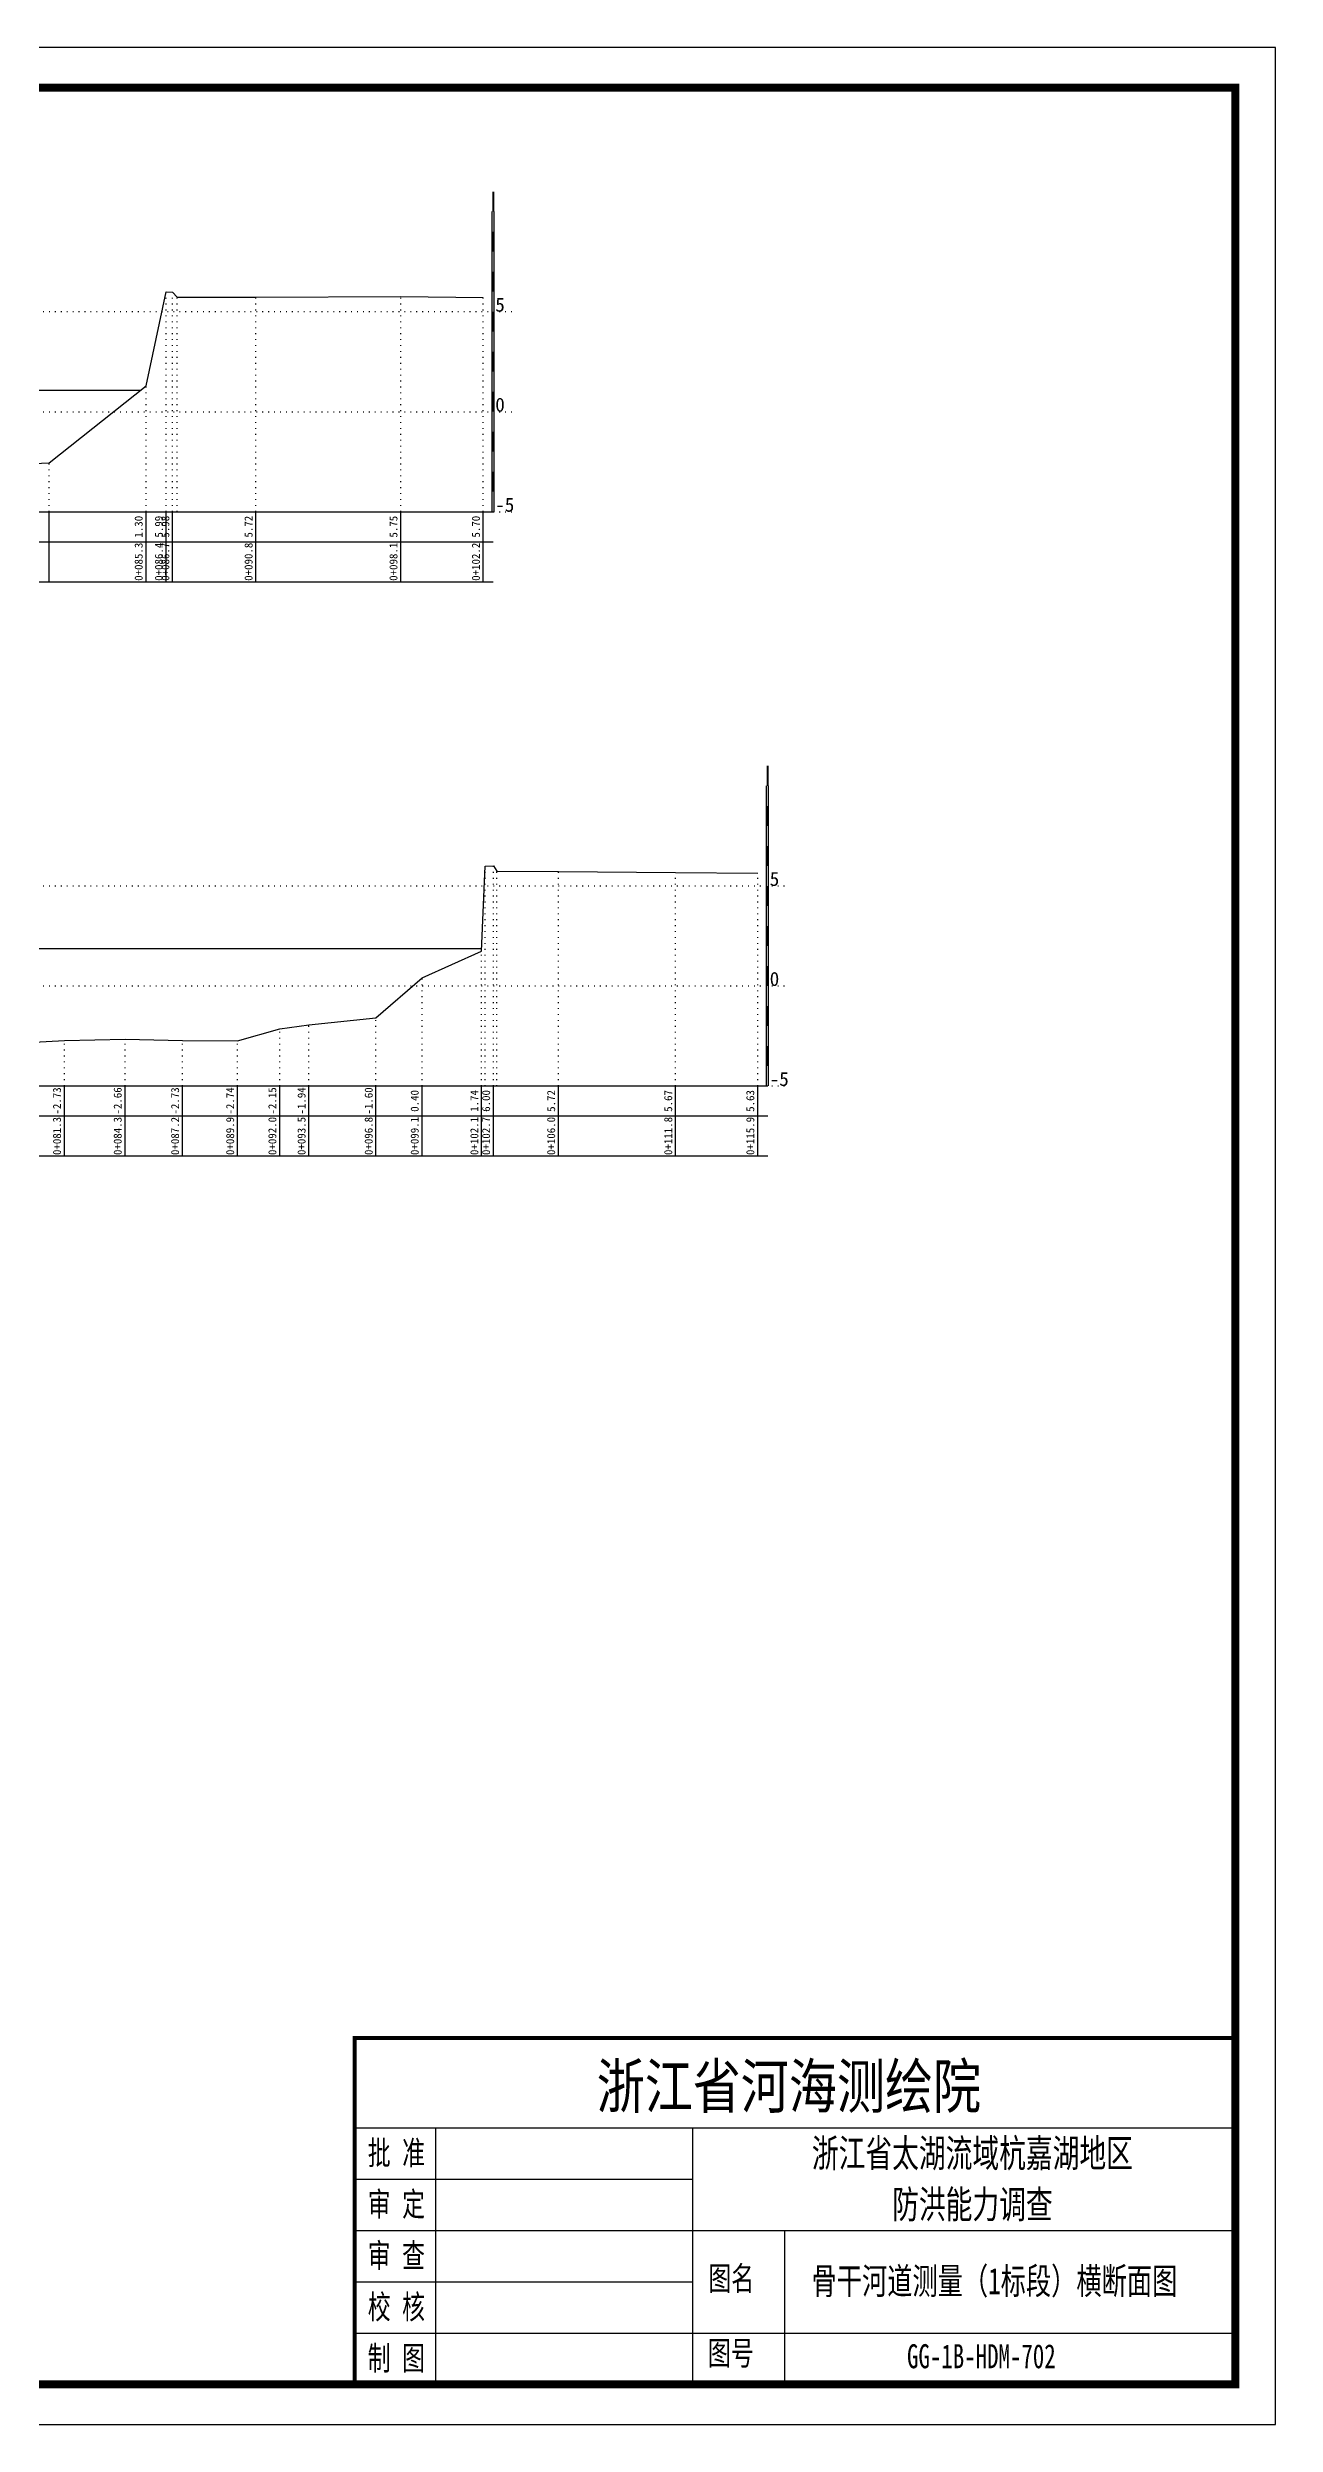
# Model space of a CAD drawing. Header units: millimetres. Extents: x 518104 to 519420, y 3371901 to 3372198.
# Drawn here: x 518818.7 to 518972.1, y 3371900.9 to 3372197.9 of the extents above; entities that cross this region are included whole.
import ezdxf
from ezdxf.enums import TextEntityAlignment as Align

# ---------------------------------------------------------------- set-up
doc = ezdxf.new("R2010")
doc.units = ezdxf.units.MM
doc.header["$LTSCALE"] = 0.4
doc.header["$MEASUREMENT"] = 0
doc.linetypes.add('X4', pattern=[1.6, 0, -1.6])
for name, color, linetype in [('DMX', 1, 'Continuous'), ('TEXT', 7, 'Continuous'), ('zdm1', 5, 'Continuous'), ('ZDMT5', 3, 'Continuous'), ('图框', 7, 'Continuous'), ('水位', 4, 'Continuous')]:
    doc.layers.add(name, color=color, linetype=linetype)
doc.styles.add('HDM', font='仿宋_GB2312.ttf')
doc.styles.add('tk2', font='SimSun.ttf', dxfattribs={"width": 0.8})

msp = doc.modelspace()

# ---------------------------------------------------------------- linework, layer by layer
at = {"lineweight": 100, "const_width": 0.5}
msp.add_lwpolyline([(518967.05, 3371949.15), (518857.05, 3371949.15), (518857.05, 3371905.87), (518967.05, 3371905.87), (518967.05, 3371949.15)], dxfattribs=at)
at = {"layer": 'DMX', "linetype": 'Continuous', "flags": 128}
for points in [[(518806.58, 3372145.45), (518818.88, 3372146), (518830.98, 3372155.62), (518833.5, 3372167.35), (518834.3, 3372167.32), (518834.85, 3372166.67), (518844.7, 3372166.67), (518862.8, 3372166.75), (518873.1, 3372166.62)], [(518812.33, 3372073.35), (518820.78, 3372073.8), (518828.35, 3372073.97), (518835.53, 3372073.8), (518842.4, 3372073.77), (518847.68, 3372075.25), (518851.33, 3372075.77), (518859.7, 3372076.62), (518865.45, 3372081.62), (518872.9, 3372084.97), (518873.35, 3372095.57), (518874.38, 3372095.62), (518874.8, 3372094.97), (518882.5, 3372094.92), (518897.13, 3372094.8), (518907.38, 3372094.7)]]:
    msp.add_lwpolyline(points, dxfattribs=at)
at = {"layer": 'TEXT', "color": 0}
for p, q in [((518857.05, 3371937.95, 0), (518967.05, 3371937.95, 0)), ((518867.14, 3371937.95, 0), (518867.14, 3371912.29, 0)), ((518899.22, 3371937.95, 0), (518899.22, 3371912.29, 0)), ((518857.05, 3371931.54, 0), (518899.22, 3371931.54, 0)), ((518857.05, 3371925.12, 0), (518899.22, 3371925.12, 0)), ((518899.22, 3371925.12, 0), (518967.05, 3371925.12, 0)), ((518910.71, 3371925.12, 0), (518910.71, 3371905.87, 0)), ((518857.05, 3371918.7, 0), (518899.22, 3371918.7, 0)), ((518857.05, 3371912.29, 0), (518967.05, 3371912.29, 0)), ((518867.14, 3371912.29, 0), (518867.14, 3371905.87, 0)), ((518899.22, 3371912.29, 0), (518899.22, 3371905.87, 0))]:
    msp.add_line(p, q, dxfattribs=at)
at = {"layer": 'zdm1', "linetype": 'Continuous'}
for p, q in [((518874.23, 3372139.87), (518874.23, 3372177.37)), ((518874.48, 3372139.87), (518874.48, 3372177.37)), ((518617.63, 3372139.87), (518874.35, 3372139.87)), ((518606.38, 3372136.12), (518874.35, 3372136.12)), ((518606.38, 3372131.12), (518874.35, 3372131.12)), ((518908.5, 3372068.12), (518908.5, 3372105.62)), ((518908.75, 3372068.12), (518908.75, 3372105.62)), ((518617.63, 3372068.12), (518908.63, 3372068.12)), ((518606.38, 3372064.37), (518908.63, 3372064.37)), ((518606.38, 3372059.37), (518908.63, 3372059.37))]:
    msp.add_line(p, q, dxfattribs=at)
at = {"layer": 'zdm1', "linetype": 'X4'}
for p, q in [((518613.88, 3372164.87), (518876.85, 3372164.87)), ((518613.88, 3372152.37), (518876.85, 3372152.37)), ((518613.88, 3372139.87), (518876.85, 3372139.87)), ((518613.88, 3372093.12), (518911.13, 3372093.12)), ((518613.88, 3372080.62), (518911.13, 3372080.62)), ((518613.88, 3372068.12), (518911.13, 3372068.12))]:
    msp.add_line(p, q, dxfattribs=at)
at = {"layer": 'zdm1', "linetype": 'Continuous', "flags": 128}
for points in [[(518874.35, 3372177.37, 0.25, 0.25, 0), (518874.35, 3372179.87, 0.25, 0.25, 0)], [(518874.35, 3372172.37, 0.25, 0.25, 0), (518874.35, 3372174.87, 0.25, 0.25, 0)], [(518874.35, 3372167.37, 0.25, 0.25, 0), (518874.35, 3372169.87, 0.25, 0.25, 0)], [(518874.35, 3372162.37, 0.25, 0.25, 0), (518874.35, 3372164.87, 0.25, 0.25, 0)], [(518874.35, 3372157.37, 0.25, 0.25, 0), (518874.35, 3372159.87, 0.25, 0.25, 0)], [(518874.35, 3372152.37, 0.25, 0.25, 0), (518874.35, 3372154.87, 0.25, 0.25, 0)], [(518874.35, 3372147.37, 0.25, 0.25, 0), (518874.35, 3372149.87, 0.25, 0.25, 0)], [(518874.35, 3372142.37, 0.25, 0.25, 0), (518874.35, 3372144.87, 0.25, 0.25, 0)], [(518908.63, 3372105.62, 0.25, 0.25, 0), (518908.63, 3372108.12, 0.25, 0.25, 0)], [(518908.63, 3372100.62, 0.25, 0.25, 0), (518908.63, 3372103.12, 0.25, 0.25, 0)], [(518908.63, 3372095.62, 0.25, 0.25, 0), (518908.63, 3372098.12, 0.25, 0.25, 0)], [(518908.63, 3372090.62, 0.25, 0.25, 0), (518908.63, 3372093.12, 0.25, 0.25, 0)], [(518908.63, 3372085.62, 0.25, 0.25, 0), (518908.63, 3372088.12, 0.25, 0.25, 0)], [(518908.63, 3372080.62, 0.25, 0.25, 0), (518908.63, 3372083.12, 0.25, 0.25, 0)], [(518908.63, 3372075.62, 0.25, 0.25, 0), (518908.63, 3372078.12, 0.25, 0.25, 0)], [(518908.63, 3372070.62, 0.25, 0.25, 0), (518908.63, 3372073.12, 0.25, 0.25, 0)]]:
    msp.add_lwpolyline(points, format="xyseb", dxfattribs=at)
at = {"layer": 'ZDMT5', "linetype": 'X4'}
for p, q in [((518833.5, 3372139.87), (518833.5, 3372167.35)), ((518834.3, 3372139.87), (518834.3, 3372167.32)), ((518834.85, 3372139.87), (518834.85, 3372166.67)), ((518844.7, 3372139.87), (518844.7, 3372166.67)), ((518862.8, 3372139.87), (518862.8, 3372166.75)), ((518873.1, 3372139.87), (518873.1, 3372166.62)), ((518830.98, 3372139.87), (518830.98, 3372155.62)), ((518818.88, 3372139.87), (518818.88, 3372146)), ((518873.35, 3372068.12), (518873.35, 3372095.57)), ((518874.38, 3372068.12), (518874.38, 3372095.62)), ((518874.8, 3372068.12), (518874.8, 3372094.97)), ((518882.5, 3372068.12), (518882.5, 3372094.92)), ((518897.13, 3372068.12), (518897.13, 3372094.8)), ((518907.38, 3372068.12), (518907.38, 3372094.7)), ((518872.9, 3372068.12), (518872.9, 3372084.97)), ((518865.45, 3372068.12), (518865.45, 3372081.62)), ((518851.33, 3372068.12), (518851.33, 3372075.77)), ((518859.7, 3372068.12), (518859.7, 3372076.62)), ((518820.78, 3372068.12), (518820.78, 3372073.8)), ((518828.35, 3372068.12), (518828.35, 3372073.97)), ((518835.53, 3372068.12), (518835.53, 3372073.8)), ((518842.4, 3372068.12), (518842.4, 3372073.77)), ((518847.68, 3372068.12), (518847.68, 3372075.25))]:
    msp.add_line(p, q, dxfattribs=at)
at = {"layer": 'ZDMT5', "linetype": 'Continuous'}
for p, q in [((518818.88, 3372131.12), (518818.88, 3372139.87)), ((518830.98, 3372131.12), (518830.98, 3372139.87)), ((518833.5, 3372131.12), (518833.5, 3372139.87)), ((518834.3, 3372131.12), (518834.3, 3372139.87)), ((518844.7, 3372131.12), (518844.7, 3372139.87)), ((518862.8, 3372131.12), (518862.8, 3372139.87)), ((518873.1, 3372131.12), (518873.1, 3372139.87)), ((518820.78, 3372059.37), (518820.78, 3372068.12)), ((518828.35, 3372059.37), (518828.35, 3372068.12)), ((518835.53, 3372059.37), (518835.53, 3372068.12)), ((518842.4, 3372059.37), (518842.4, 3372068.12)), ((518847.68, 3372059.37), (518847.68, 3372068.12)), ((518851.33, 3372059.37), (518851.33, 3372068.12)), ((518859.7, 3372059.37), (518859.7, 3372068.12)), ((518865.45, 3372059.37), (518865.45, 3372068.12)), ((518872.9, 3372059.37), (518872.9, 3372068.12)), ((518874.38, 3372059.37), (518874.38, 3372068.12)), ((518882.5, 3372059.37), (518882.5, 3372068.12)), ((518897.13, 3372059.37), (518897.13, 3372068.12)), ((518907.38, 3372059.37), (518907.38, 3372068.12))]:
    msp.add_line(p, q, dxfattribs=at)
at = {"layer": '图框', "flags": 128}
msp.add_lwpolyline([(518552.05, 3371900.87), (518972.05, 3371900.87), (518972.05, 3372197.87), (518552.05, 3372197.87)], close=True, dxfattribs=at)
at = {"layer": '图框', "const_width": 1, "flags": 128}
msp.add_lwpolyline([(518577.05, 3371905.87), (518967.05, 3371905.87), (518967.05, 3372192.87), (518577.05, 3372192.87)], close=True, dxfattribs=at)
at = {"layer": '水位', "color": 6, "linetype": 'Continuous', "flags": 128}
for points in [[(518830.24, 3372155.03), (518653.61, 3372155.03)], [(518872.92, 3372085.27), (518677.36, 3372085.27)]]:
    msp.add_lwpolyline(points, dxfattribs=at)

# ---------------------------------------------------------------- texts
at = {"layer": 'TEXT', "color": 7, "ltscale": 8, "style": 'tk2'}
for tag, p, s, height, width in [('浙江省河海测绘院', (518887.27, 3371940.39, 0), '（单位名称）', 5.5, 0.8), ('批 准', (518858.67, 3371933.32, 0), '批准', 3, 0.7), ('审 定', (518858.67, 3371926.91, 0), '审定', 3, 0.7), ('审 查', (518858.67, 3371920.49, 0), '审 查', 3, 0.7), ('图名', (518901.21, 3371917.62, 0), '审查', 3, 0.7), ('校 核', (518858.67, 3371914.07, 0), '校 核', 3, 0.7), ('制 图', (518858.67, 3371907.66, 0), '制 图', 3, 0.7), ('图号', (518901.16, 3371908.29, 0), '图号', 3, 0.7)]:
    msp.add_attdef(tag, p, s, height=height, dxfattribs=dict(at, width=width))
at = {"layer": 'TEXT', "color": 0, "style": 'tk2', "width": 0.7}
for tag, text, height, p in [('浙江省太湖流域杭嘉湖地区', '浙江省太湖流域杭嘉湖地区', 3.5, (518934.2, 3371934.77, -206.67)), ('防洪能力调查', '防洪能力调查', 3.5, (518934.2, 3371928.38, -206.67)), ('骨干河道测量（1标段）横断面图', '骨干河道测量（1标段）横断面图', 3.3, (518936.95, 3371918.8, -206.67)), ('GG-1B-HDM-702', 'GG-1B-HDM-001', 3, (518935.32, 3371909.4, -206.67))]:
    msp.add_attdef(tag, text=text, height=height, dxfattribs=at).set_placement(p, align=Align.MIDDLE_CENTER)
at = {"layer": 'zdm1', "linetype": 'Continuous', "style": 'HDM'}
for s, p in [('5', (518874.6, 3372164.87)), ('0', (518874.6, 3372152.37)), ('-5', (518874.6, 3372139.87)), ('5', (518908.88, 3372093.12)), ('0', (518908.88, 3372080.62)), ('-5', (518908.88, 3372068.12))]:
    msp.add_text(s, height=1.75, dxfattribs=at).set_placement(p)
at = {"layer": 'ZDMT5', "linetype": 'Continuous', "style": 'HDM'}
for s, p in [('1.30', (518830.85, 3372138)), ('5.99', (518833.38, 3372138)), ('5.98', (518834.18, 3372138)), ('5.72', (518844.58, 3372138)), ('5.75', (518862.68, 3372138)), ('5.70', (518872.98, 3372138)), ('0+085.3', (518830.85, 3372133.62)), ('0+086.4', (518833.38, 3372133.62)), ('0+086.7', (518834.18, 3372133.62)), ('0+090.8', (518844.58, 3372133.62)), ('0+098.1', (518862.68, 3372133.62)), ('0+102.2', (518872.98, 3372133.62)), ('-2.73', (518820.65, 3372066.25)), ('-2.66', (518828.23, 3372066.25)), ('-2.73', (518835.4, 3372066.25)), ('-2.74', (518842.28, 3372066.25)), ('-2.15', (518847.55, 3372066.25)), ('-1.94', (518851.2, 3372066.25)), ('-1.60', (518859.58, 3372066.25)), ('0.40', (518865.33, 3372066.25)), ('1.74', (518872.78, 3372066.25)), ('6.00', (518874.25, 3372066.25)), ('5.72', (518882.38, 3372066.25)), ('5.67', (518897, 3372066.25)), ('5.63', (518907.25, 3372066.25)), ('0+081.3', (518820.65, 3372061.87)), ('0+084.3', (518828.23, 3372061.87)), ('0+087.2', (518835.4, 3372061.87)), ('0+089.9', (518842.28, 3372061.87)), ('0+092.0', (518847.55, 3372061.87)), ('0+093.5', (518851.2, 3372061.87)), ('0+096.8', (518859.58, 3372061.87)), ('0+099.1', (518865.33, 3372061.87)), ('0+102.1', (518872.78, 3372061.87)), ('0+102.7', (518874.25, 3372061.87)), ('0+106.0', (518882.38, 3372061.87)), ('0+111.8', (518897, 3372061.87)), ('0+115.9', (518907.25, 3372061.87))]:
    msp.add_text(s, height=1, rotation=90, dxfattribs=at).set_placement(p, align=Align.BOTTOM_CENTER)

doc.saveas('drawing.dxf')
